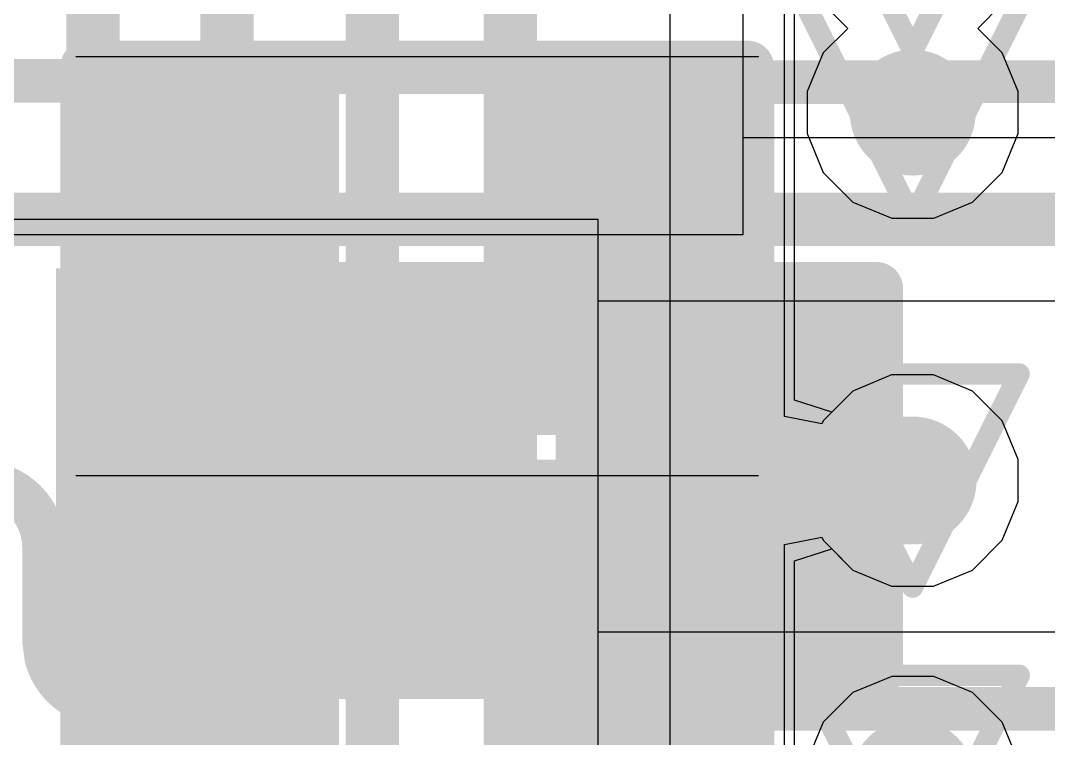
# Model space of a CAD drawing. Header units: inches. Extents: x -6 to 283, y -12 to 154.
# Drawn here: x 16.113 to 18.563, y 4.657 to 6.367 of the extents above; entities that cross this region are included whole.
import ezdxf

# ---------------------------------------------------------------- set-up
doc = ezdxf.new("R2010")
doc.units = ezdxf.units.IN
for name, color, linetype in [('Bottom Layer', 5, 'Continuous'), ('Bottom Overlay', 54, 'Continuous'), ('Bottom Paste', 16, 'Continuous'), ('Bottom Solder', 6, 'Continuous'), ('Drill Drawing', 1, 'Continuous'), ('GND-1', 16, 'Continuous'), ('GND-2', 90, 'Continuous'), ('GND-3', 216, 'Continuous'), ('GND-4', 54, 'Continuous'), ('PWR-1', 156, 'Continuous'), ('PWR-2', 130, 'Continuous'), ('Signal L1', 76, 'Continuous'), ('Signal L2', 6, 'Continuous'), ('Top Layer', 1, 'Continuous'), ('Top Overlay', 2, 'Continuous'), ('Top Paste', 8, 'Continuous'), ('Top Solder', 216, 'Continuous'), ('Via Holes', 16, 'Continuous')]:
    doc.layers.add(name, color=color, linetype=linetype)

# ---------------------------------------------------------------- blocks, each defined once
blk = doc.blocks.new('R___0402_67')
at = {"layer": 'Top Layer'}
for points in [[(-0.6985, -0.3175), (-0.6985, 0.3175), (-0.2413, 0.3175), (-0.2413, -0.3175)], [(0.2413, -0.3175), (0.2413, 0.3175), (0.6985, 0.3175), (0.6985, -0.3175)]]:
    blk.add_hatch(color=1, dxfattribs=at).paths.add_polyline_path(points)
at = {"layer": 'Top Paste'}
for points in [[(-0.6985, -0.3175), (-0.6985, 0.3175), (-0.2413, 0.3175), (-0.2413, -0.3175)], [(0.2413, -0.3175), (0.2413, 0.3175), (0.6985, 0.3175), (0.6985, -0.3175)]]:
    blk.add_hatch(color=8, dxfattribs=at).paths.add_polyline_path(points)
at = {"layer": 'Top Solder'}
for points in [[(-0.7535, -0.3725), (-0.7535, 0.3725), (-0.1863, 0.3725), (-0.1863, -0.3725)], [(0.1863, -0.3725), (0.1863, 0.3725), (0.7535, 0.3725), (0.7535, -0.3725)]]:
    blk.add_hatch(color=216, dxfattribs=at).paths.add_polyline_path(points)
at = {"layer": 'Top Overlay'}
for points in [[(-0.7874, 0.4064, 0.127, 0.127, 0), (-0.7874, -0.4064, 0.127, 0.127, 0)], [(0.7874, 0.4064, 0.127, 0.127, 0), (-0.7874, 0.4064, 0.127, 0.127, 0)], [(0.7874, 0.4064, 0.127, 0.127, 0), (0.7874, -0.4064, 0.127, 0.127, 0)], [(0.7874, -0.4064, 0.127, 0.127, 0), (-0.7874, -0.4064, 0.127, 0.127, 0)], [(0.8128, -0.4318, 0.00323, 0.00323, 0), (-0.8128, -0.4318, 0.00323, 0.00323, 0)]]:
    blk.add_lwpolyline(points, format="xyseb", dxfattribs=at)
for points in [[(-0.8191, 0.4064, 0.0635, 0.0635, 1), (-0.7556, 0.4064, 0.0635, 0.0635, 1)], [(-0.8191, 0.4064, 0.0635, 0.0635, 1), (-0.7556, 0.4064, 0.0635, 0.0635, 1)], [(0.7557, 0.4064, 0.0635, 0.0635, 1), (0.8192, 0.4064, 0.0635, 0.0635, 1)], [(0.7557, 0.4064, 0.0635, 0.0635, 1), (0.8192, 0.4064, 0.0635, 0.0635, 1)], [(-0.8191, -0.4064, 0.0635, 0.0635, 1), (-0.7556, -0.4064, 0.0635, 0.0635, 1)], [(-0.8191, -0.4064, 0.0635, 0.0635, 1), (-0.7556, -0.4064, 0.0635, 0.0635, 1)], [(0.7557, -0.4064, 0.0635, 0.0635, 1), (0.8192, -0.4064, 0.0635, 0.0635, 1)], [(0.7557, -0.4064, 0.0635, 0.0635, 1), (0.8192, -0.4064, 0.0635, 0.0635, 1)], [(-0.8136, -0.4318, 0.00161, 0.00161, 1), (-0.812, -0.4318, 0.00161, 0.00161, 1)], [(0.812, -0.4318, 0.00161, 0.00161, 1), (0.8136, -0.4318, 0.00161, 0.00161, 1)]]:
    blk.add_lwpolyline(points, format="xyseb", close=True, dxfattribs=at)
blk = doc.blocks.new('R___0402_91')
at = {"layer": 'Top Layer'}
for points in [[(-0.6985, -0.3175), (-0.6985, 0.3175), (-0.2413, 0.3175), (-0.2413, -0.3175)], [(0.2413, -0.3175), (0.2413, 0.3175), (0.6985, 0.3175), (0.6985, -0.3175)]]:
    blk.add_hatch(color=1, dxfattribs=at).paths.add_polyline_path(points)
at = {"layer": 'Top Paste'}
for points in [[(-0.6985, -0.3175), (-0.6985, 0.3175), (-0.2413, 0.3175), (-0.2413, -0.3175)], [(0.2413, -0.3175), (0.2413, 0.3175), (0.6985, 0.3175), (0.6985, -0.3175)]]:
    blk.add_hatch(color=8, dxfattribs=at).paths.add_polyline_path(points)
at = {"layer": 'Top Solder'}
for points in [[(-0.7535, -0.3725), (-0.7535, 0.3725), (-0.1863, 0.3725), (-0.1863, -0.3725)], [(0.1863, -0.3725), (0.1863, 0.3725), (0.7535, 0.3725), (0.7535, -0.3725)]]:
    blk.add_hatch(color=216, dxfattribs=at).paths.add_polyline_path(points)
at = {"layer": 'Top Overlay'}
for points in [[(-0.7874, 0.4064, 0.127, 0.127, 0), (-0.7874, -0.4064, 0.127, 0.127, 0)], [(0.7874, 0.4064, 0.127, 0.127, 0), (-0.7874, 0.4064, 0.127, 0.127, 0)], [(0.7874, 0.4064, 0.127, 0.127, 0), (0.7874, -0.4064, 0.127, 0.127, 0)], [(0.7874, -0.4064, 0.127, 0.127, 0), (-0.7874, -0.4064, 0.127, 0.127, 0)], [(0.8128, -0.4318, 0.00323, 0.00323, 0), (-0.8128, -0.4318, 0.00323, 0.00323, 0)]]:
    blk.add_lwpolyline(points, format="xyseb", dxfattribs=at)
for points in [[(-0.8191, 0.4064, 0.0635, 0.0635, 1), (-0.7556, 0.4064, 0.0635, 0.0635, 1)], [(-0.8191, 0.4064, 0.0635, 0.0635, 1), (-0.7556, 0.4064, 0.0635, 0.0635, 1)], [(0.7556, 0.4064, 0.0635, 0.0635, 1), (0.8191, 0.4064, 0.0635, 0.0635, 1)], [(0.7556, 0.4064, 0.0635, 0.0635, 1), (0.8191, 0.4064, 0.0635, 0.0635, 1)], [(-0.8191, -0.4064, 0.0635, 0.0635, 1), (-0.7556, -0.4064, 0.0635, 0.0635, 1)], [(-0.8191, -0.4064, 0.0635, 0.0635, 1), (-0.7556, -0.4064, 0.0635, 0.0635, 1)], [(0.7556, -0.4064, 0.0635, 0.0635, 1), (0.8191, -0.4064, 0.0635, 0.0635, 1)], [(0.7556, -0.4064, 0.0635, 0.0635, 1), (0.8191, -0.4064, 0.0635, 0.0635, 1)], [(-0.8136, -0.4318, 0.00161, 0.00161, 1), (-0.812, -0.4318, 0.00161, 0.00161, 1)], [(0.812, -0.4318, 0.00161, 0.00161, 1), (0.8136, -0.4318, 0.00161, 0.00161, 1)]]:
    blk.add_lwpolyline(points, format="xyseb", close=True, dxfattribs=at)
blk = doc.blocks.new('DFN1006_2L__B_202')
at = {"layer": 'Bottom Layer'}
for points in [[(-0.7, 0.33), (-0.15, 0.33), (-0.15, -0.33), (-0.7, -0.33)], [(0.15, 0.33), (0.7, 0.33), (0.7, -0.33), (0.15, -0.33)]]:
    blk.add_hatch(color=5, dxfattribs=at).paths.add_polyline_path(points)
at = {"layer": 'Bottom Overlay'}
blk.add_hatch(color=54, dxfattribs=at).paths.add_polyline_path([(-1.143, -0.5101), (-0.8128, -0.5101), (-0.8128, 0.5059), (-1.143, 0.5059)])
at = {"layer": 'Bottom Paste'}
for points in [[(-0.7, 0.33), (-0.15, 0.33), (-0.15, -0.33), (-0.7, -0.33)], [(0.15, 0.33), (0.7, 0.33), (0.7, -0.33), (0.15, -0.33)]]:
    blk.add_hatch(color=16, dxfattribs=at).paths.add_polyline_path(points)
at = {"layer": 'Bottom Solder'}
for points in [[(-0.8016, 0.4316), (-0.0484, 0.4316), (-0.0484, -0.4316), (-0.8016, -0.4316)], [(0.0484, 0.4316), (0.8016, 0.4316), (0.8016, -0.4316), (0.0484, -0.4316)]]:
    blk.add_hatch(color=6, dxfattribs=at).paths.add_polyline_path(points)
at = {"layer": 'Bottom Overlay'}
for points in [[(-0.8128, 0.4572, 0.127, 0.127, 0), (-0.8128, -0.4572, 0.127, 0.127, 0)], [(-0.8128, 0.4572, 0.127, 0.127, 0), (0.8128, 0.4572, 0.127, 0.127, 0)], [(0.8128, -0.4572, 0.127, 0.127, 0), (0.8128, 0.4572, 0.127, 0.127, 0)], [(-0.8128, -0.4572, 0.127, 0.127, 0), (0.8128, -0.4572, 0.127, 0.127, 0)]]:
    blk.add_lwpolyline(points, format="xyseb", dxfattribs=at)
for points in [[(-0.8446, 0.4572, 0.0635, 0.0635, 1), (-0.781, 0.4572, 0.0635, 0.0635, 1)], [(-0.8446, 0.4572, 0.0635, 0.0635, 1), (-0.781, 0.4572, 0.0635, 0.0635, 1)], [(0.781, 0.4572, 0.0635, 0.0635, 1), (0.8445, 0.4572, 0.0635, 0.0635, 1)], [(0.781, 0.4572, 0.0635, 0.0635, 1), (0.8445, 0.4572, 0.0635, 0.0635, 1)], [(-0.8445, -0.4572, 0.0635, 0.0635, 1), (-0.781, -0.4572, 0.0635, 0.0635, 1)], [(-0.8445, -0.4572, 0.0635, 0.0635, 1), (-0.781, -0.4572, 0.0635, 0.0635, 1)], [(0.781, -0.4572, 0.0635, 0.0635, 1), (0.8445, -0.4572, 0.0635, 0.0635, 1)], [(0.781, -0.4572, 0.0635, 0.0635, 1), (0.8445, -0.4572, 0.0635, 0.0635, 1)]]:
    blk.add_lwpolyline(points, format="xyseb", close=True, dxfattribs=at)

msp = doc.modelspace()

# ---------------------------------------------------------------- hatches: boundary and pattern name
at = {"layer": 'Bottom Layer'}
h = msp.add_hatch(color=5, dxfattribs=at)
edge = h.paths.add_edge_path()
edge.add_arc((18.2394, 5.2712), 0.15, 0, 360)
at = {"layer": 'GND-1'}
h = msp.add_hatch(color=16, dxfattribs=at)
edge = h.paths.add_edge_path()
edge.add_arc((18.2396, 6.1479), 0.15, 0, 360)
h = msp.add_hatch(color=16, dxfattribs=at)
edge = h.paths.add_edge_path()
edge.add_arc((18.2394, 5.2712), 0.15, 0, 360)
h = msp.add_hatch(color=16, dxfattribs=at)
edge = h.paths.add_edge_path()
edge.add_arc((18.2396, 4.5529), 0.15, 0, 360)
at = {"layer": 'GND-2'}
h = msp.add_hatch(color=90, dxfattribs=at)
edge = h.paths.add_edge_path()
edge.add_arc((18.2394, 5.2712), 0.15, 0, 360)
at = {"layer": 'GND-3'}
h = msp.add_hatch(color=216, dxfattribs=at)
edge = h.paths.add_edge_path()
edge.add_arc((18.2394, 5.2712), 0.15, 0, 360)
at = {"layer": 'GND-4'}
h = msp.add_hatch(color=54, dxfattribs=at)
edge = h.paths.add_edge_path()
edge.add_arc((18.2394, 5.2712), 0.15, 0, 360)
at = {"layer": 'PWR-1'}
h = msp.add_hatch(color=156, dxfattribs=at)
edge = h.paths.add_edge_path()
edge.add_arc((18.2394, 5.2712), 0.15, 0, 360)
at = {"layer": 'PWR-2'}
h = msp.add_hatch(color=130, dxfattribs=at)
edge = h.paths.add_edge_path()
edge.add_arc((18.2394, 5.2712), 0.15, 0, 360)
at = {"layer": 'Signal L1'}
h = msp.add_hatch(color=76, dxfattribs=at)
edge = h.paths.add_edge_path()
edge.add_arc((18.2396, 6.1479), 0.15, 0, 360)
h = msp.add_hatch(color=76, dxfattribs=at)
edge = h.paths.add_edge_path()
edge.add_arc((18.2394, 5.2712), 0.15, 0, 360)
h = msp.add_hatch(color=76, dxfattribs=at)
edge = h.paths.add_edge_path()
edge.add_arc((18.2396, 4.5529), 0.15, 0, 360)
at = {"layer": 'Signal L2'}
h = msp.add_hatch(color=6, dxfattribs=at)
edge = h.paths.add_edge_path()
edge.add_arc((18.2394, 5.2712), 0.15, 0, 360)
at = {"layer": 'Top Layer'}
h = msp.add_hatch(color=1, dxfattribs=at)
edge = h.paths.add_edge_path()
edge.add_arc((18.2396, 6.1479), 0.15, 0, 360)
h = msp.add_hatch(color=1, dxfattribs=at)
edge = h.paths.add_edge_path()
edge.add_arc((18.2394, 5.2712), 0.15, 0, 360)
h = msp.add_hatch(color=1, dxfattribs=at)
edge = h.paths.add_edge_path()
edge.add_arc((18.2396, 4.5529), 0.15, 0, 360)
at = {"layer": 'Via Holes'}
h = msp.add_hatch(color=7, dxfattribs=at)
edge = h.paths.add_edge_path()
edge.add_arc((18.2396, 6.1479), 0.075, 0, 360)
h = msp.add_hatch(color=7, dxfattribs=at)
edge = h.paths.add_edge_path()
edge.add_arc((18.2394, 5.2712), 0.075, 0, 360)

# ---------------------------------------------------------------- linework, layer by layer
at = {"layer": 'Bottom Layer'}
for p, q in [((17.8353, 5.8576), (17.8353, 8.3512)), ((17.8353, 6.0878), (17.8353, 6.4912)), ((18.7512, 6.0878), (17.8353, 6.0878)), ((17.49, 5.8935), (14.3749, 5.8935)), ((17.49, 1.3183), (17.49, 5.8935)), ((14.4101, 5.8576), (17.8353, 5.8576)), ((17.49, 4.9098), (17.49, 5.6993)), ((17.49, 5.6993), (18.7512, 5.6993)), ((19.1935, 4.9098), (17.49, 4.9098))]:
    msp.add_line(p, q, dxfattribs=at)
for points in [[(15.6869, 5.8935, 0.127, 0.127, 0), (18.9128, 5.8935, 0.127, 0.127, 0)], [(18.0081, 5.2712, 0.3048, 0.3048, 0), (18.2394, 5.2712, 0.3048, 0.3048, 0)], [(15.8618, 5.1129, 0.1041, 0.1041, -1), (16.1691, 5.1129, 0.1041, 0.1041, 0)], [(16.9154, 5.2162, 0.1041, 0.1041, 0), (16.9154, 5.2712, 0.1041, 0.1041, 0)], [(16.6924, 4.9932, 0.1041, 0.1041, 0), (16.9154, 5.2162, 0.1041, 0.1041, 0)], [(16.9154, 5.2162, 0.1041, 0.1041, 0), (17.1383, 4.9932, 0.1041, 0.1041, 0)], [(16.1691, 5.1129, 0.1041, 0.1041, 0), (16.1691, 4.8894, 0.1041, 0.1041, 0)], [(16.6047, 4.9139, 0.1041, 0.1041, 0), (16.684, 4.9932, 0.1041, 0.1041, 0)], [(16.684, 4.9932, 0.1041, 0.1041, 0), (16.6924, 4.9932, 0.1041, 0.1041, 0)], [(17.1383, 4.9932, 0.1041, 0.1041, 0), (17.1403, 4.9932, 0.1041, 0.1041, 0)], [(17.1403, 4.9932, 0.1041, 0.1041, 0), (17.4063, 4.7272, 0.1041, 0.1041, 0)], [(16.4265, 4.7357, 0.1041, 0.1041, 0), (16.6047, 4.9139, 0.1041, 0.1041, 0)], [(16.1691, 4.8894, 0.1041, 0.1041, 0), (16.1745, 4.8489, 0.1041, 0.1041, 0)], [(16.3228, 4.7357, 0.1041, 0.1041, -0.338183), (16.1745, 4.8489, 0.1041, 0.1041, 0)], [(16.3228, 4.7357, 0.1041, 0.1041, 0), (16.4265, 4.7357, 0.1041, 0.1041, 0)], [(17.4063, 4.7272, 0.1041, 0.1041, 0), (19.283, 4.7272, 0.1041, 0.1041, 0)]]:
    msp.add_lwpolyline(points, format="xyseb", dxfattribs=at)
for points in [[(17.9319, 5.2712, 0.1524, 0.1524, 1), (18.0843, 5.2712, 0.1524, 0.1524, 1)], [(18.1632, 5.2712, 0.1524, 0.1524, 1), (18.3156, 5.2712, 0.1524, 0.1524, 1)], [(16.8893, 5.2712, 0.0521, 0.0521, 1), (16.9414, 5.2712, 0.0521, 0.0521, 1)], [(16.8893, 5.2162, 0.0521, 0.0521, 1), (16.9414, 5.2162, 0.0521, 0.0521, 1)], [(16.8893, 5.2162, 0.0521, 0.0521, 1), (16.9414, 5.2162, 0.0521, 0.0521, 1)], [(16.8893, 5.2162, 0.0521, 0.0521, 1), (16.9414, 5.2162, 0.0521, 0.0521, 1)], [(16.1431, 5.1129, 0.0521, 0.0521, 1), (16.1952, 5.1129, 0.0521, 0.0521, 1)], [(16.1431, 5.1129, 0.0521, 0.0521, 1), (16.1952, 5.1129, 0.0521, 0.0521, 1)], [(16.658, 4.9932, 0.0521, 0.0521, 1), (16.7101, 4.9932, 0.0521, 0.0521, 1)], [(16.658, 4.9932, 0.0521, 0.0521, 1), (16.7101, 4.9932, 0.0521, 0.0521, 1)], [(16.6664, 4.9932, 0.0521, 0.0521, 1), (16.7185, 4.9932, 0.0521, 0.0521, 1)], [(16.6664, 4.9932, 0.0521, 0.0521, 1), (16.7185, 4.9932, 0.0521, 0.0521, 1)], [(17.1123, 4.9932, 0.0521, 0.0521, 1), (17.1643, 4.9932, 0.0521, 0.0521, 1)], [(17.1123, 4.9932, 0.0521, 0.0521, 1), (17.1643, 4.9932, 0.0521, 0.0521, 1)], [(17.1142, 4.9932, 0.0521, 0.0521, 1), (17.1663, 4.9932, 0.0521, 0.0521, 1)], [(17.1142, 4.9932, 0.0521, 0.0521, 1), (17.1663, 4.9932, 0.0521, 0.0521, 1)], [(16.5787, 4.9139, 0.0521, 0.0521, 1), (16.6308, 4.9139, 0.0521, 0.0521, 1)], [(16.5787, 4.9139, 0.0521, 0.0521, 1), (16.6308, 4.9139, 0.0521, 0.0521, 1)], [(16.1431, 4.8894, 0.0521, 0.0521, 1), (16.1952, 4.8894, 0.0521, 0.0521, 1)], [(16.1431, 4.8894, 0.0521, 0.0521, 1), (16.1952, 4.8894, 0.0521, 0.0521, 1)], [(16.1485, 4.8489, 0.0521, 0.0521, 1), (16.2006, 4.8489, 0.0521, 0.0521, 1)], [(16.1485, 4.8489, 0.0521, 0.0521, 1), (16.2006, 4.8489, 0.0521, 0.0521, 1)], [(16.2968, 4.7357, 0.0521, 0.0521, 1), (16.3488, 4.7357, 0.0521, 0.0521, 1)], [(16.2968, 4.7357, 0.0521, 0.0521, 1), (16.3488, 4.7357, 0.0521, 0.0521, 1)], [(16.4004, 4.7357, 0.0521, 0.0521, 1), (16.4525, 4.7357, 0.0521, 0.0521, 1)], [(16.4004, 4.7357, 0.0521, 0.0521, 1), (16.4525, 4.7357, 0.0521, 0.0521, 1)], [(17.3802, 4.7272, 0.0521, 0.0521, 1), (17.4323, 4.7272, 0.0521, 0.0521, 1)], [(17.3802, 4.7272, 0.0521, 0.0521, 1), (17.4323, 4.7272, 0.0521, 0.0521, 1)]]:
    msp.add_lwpolyline(points, format="xyseb", close=True, dxfattribs=at)
at = {"layer": 'Drill Drawing'}
for points in [[(17.9856, 6.8035, 0.0508, 0.0508, 0), (18.2396, 6.2955, 0.0508, 0.0508, 0)], [(18.2396, 6.2955, 0.0508, 0.0508, 0), (18.4936, 6.8035, 0.0508, 0.0508, 0)], [(17.9856, 6.4019, 0.0508, 0.0508, 0), (18.2396, 5.8939, 0.0508, 0.0508, 0)], [(18.2396, 5.8939, 0.0508, 0.0508, 0), (18.4936, 6.4019, 0.0508, 0.0508, 0)], [(17.9854, 5.5252, 0.0508, 0.0508, 0), (18.4934, 5.5252, 0.0508, 0.0508, 0)], [(17.9854, 5.5252, 0.0508, 0.0508, 0), (18.2394, 5.0172, 0.0508, 0.0508, 0)], [(18.2394, 5.0172, 0.0508, 0.0508, 0), (18.4934, 5.5252, 0.0508, 0.0508, 0)], [(17.9856, 4.8069, 0.0508, 0.0508, 0), (18.4936, 4.8069, 0.0508, 0.0508, 0)], [(17.9856, 4.8069, 0.0508, 0.0508, 0), (18.2396, 4.2989, 0.0508, 0.0508, 0)], [(18.2396, 4.2989, 0.0508, 0.0508, 0), (18.4936, 4.8069, 0.0508, 0.0508, 0)]]:
    msp.add_lwpolyline(points, format="xyseb", dxfattribs=at)
for points in [[(18.2269, 6.2955, 0.0254, 0.0254, 1), (18.2523, 6.2955, 0.0254, 0.0254, 1)], [(18.2269, 6.2955, 0.0254, 0.0254, 1), (18.2523, 6.2955, 0.0254, 0.0254, 1)], [(18.2269, 5.8939, 0.0254, 0.0254, 1), (18.2523, 5.8939, 0.0254, 0.0254, 1)], [(18.2269, 5.8939, 0.0254, 0.0254, 1), (18.2523, 5.8939, 0.0254, 0.0254, 1)], [(17.9727, 5.5252, 0.0254, 0.0254, 1), (17.9981, 5.5252, 0.0254, 0.0254, 1)], [(17.9727, 5.5252, 0.0254, 0.0254, 1), (17.9981, 5.5252, 0.0254, 0.0254, 1)], [(18.4807, 5.5252, 0.0254, 0.0254, 1), (18.5061, 5.5252, 0.0254, 0.0254, 1)], [(18.4807, 5.5252, 0.0254, 0.0254, 1), (18.5061, 5.5252, 0.0254, 0.0254, 1)], [(18.2267, 5.0172, 0.0254, 0.0254, 1), (18.2521, 5.0172, 0.0254, 0.0254, 1)], [(18.2267, 5.0172, 0.0254, 0.0254, 1), (18.2521, 5.0172, 0.0254, 0.0254, 1)], [(17.9729, 4.8069, 0.0254, 0.0254, 1), (17.9983, 4.8069, 0.0254, 0.0254, 1)], [(17.9729, 4.8069, 0.0254, 0.0254, 1), (17.9983, 4.8069, 0.0254, 0.0254, 1)], [(18.4809, 4.8069, 0.0254, 0.0254, 1), (18.5063, 4.8069, 0.0254, 0.0254, 1)], [(18.4809, 4.8069, 0.0254, 0.0254, 1), (18.5063, 4.8069, 0.0254, 0.0254, 1)]]:
    msp.add_lwpolyline(points, format="xyseb", close=True, dxfattribs=at)
at = {"layer": 'GND-1'}
for p, q in [((18.0263, 6.407), (18.0846, 6.3487)), ((18.3947, 6.3487), (18.4529, 6.407)), ((18.0846, 6.3487), (18.0263, 6.2904)), ((18.4529, 6.2904), (18.3947, 6.3487)), ((18.0263, 6.2904), (17.988, 6.1979)), ((18.4912, 6.1979), (18.4529, 6.2904)), ((17.988, 6.1979), (17.988, 6.0978)), ((18.4912, 6.0978), (18.4912, 6.1979)), ((17.988, 6.0978), (18.0263, 6.0054)), ((18.4529, 6.0054), (18.4912, 6.0978)), ((18.0263, 6.0054), (18.0971, 5.9346)), ((18.3822, 5.9346), (18.4529, 6.0054)), ((18.0971, 5.9346), (18.1896, 5.8963)), ((18.2897, 5.8963), (18.3822, 5.9346)), ((18.1896, 5.8963), (18.2897, 5.8963)), ((18.1896, 4.8045), (18.0971, 4.7662)), ((18.2897, 4.8045), (18.1896, 4.8045)), ((18.3822, 4.7662), (18.2897, 4.8045)), ((18.0971, 4.7662), (18.0263, 4.6954)), ((18.4529, 4.6954), (18.3822, 4.7662)), ((18.0263, 4.6954), (17.988, 4.6029)), ((18.4912, 4.6029), (18.4529, 4.6954))]:
    msp.add_line(p, q, dxfattribs=at)
at = {"layer": 'PWR-1'}
for p, q in [((17.6603, 20.1009), (17.6603, -1.8304)), ((17.9576, 5.4629), (17.9576, 20.1009)), ((18.1893, 5.5228), (18.0969, 5.4845)), ((18.2894, 5.5228), (18.1893, 5.5228)), ((18.3819, 5.4845), (18.2894, 5.5228)), ((18.0969, 5.4845), (18.0465, 5.4341)), ((18.4527, 5.4137), (18.3819, 5.4845)), ((18.0465, 5.4341), (17.9576, 5.4629)), ((18.491, 5.3212), (18.4527, 5.4137)), ((18.491, 5.2211), (18.491, 5.3212)), ((18.4527, 5.1287), (18.491, 5.2211)), ((18.3819, 5.0579), (18.4527, 5.1287)), ((17.9576, 5.0794), (18.0465, 5.1083)), ((18.0465, 5.1083), (18.0969, 5.0579)), ((17.9576, 3.8991), (17.9576, 5.0794)), ((18.0969, 5.0579), (18.1893, 5.0196)), ((18.2894, 5.0196), (18.3819, 5.0579)), ((18.1893, 5.0196), (18.2894, 5.0196))]:
    msp.add_line(p, q, dxfattribs=at)
at = {"layer": 'PWR-2'}
for p, q in [((17.6603, 20.1009), (17.6603, -1.7575)), ((17.934, 5.4236), (17.934, 20.1009)), ((18.1893, 5.5228), (18.0969, 5.4845)), ((18.2894, 5.5228), (18.1893, 5.5228)), ((18.3819, 5.4845), (18.2894, 5.5228)), ((18.0969, 5.4845), (18.0261, 5.4137)), ((18.4527, 5.4137), (18.3819, 5.4845)), ((18.0229, 5.4059), (17.934, 5.4236)), ((18.0261, 5.4137), (18.0229, 5.4059)), ((18.491, 5.3212), (18.4527, 5.4137)), ((18.491, 5.2211), (18.491, 5.3212)), ((18.4527, 5.1287), (18.491, 5.2211)), ((17.934, 5.1187), (18.0229, 5.1364)), ((18.0229, 5.1364), (18.0261, 5.1287)), ((18.0261, 5.1287), (18.0969, 5.0579)), ((18.3819, 5.0579), (18.4527, 5.1287)), ((17.934, 3.8598), (17.934, 5.1187)), ((18.0969, 5.0579), (18.1893, 5.0196)), ((18.2894, 5.0196), (18.3819, 5.0579)), ((18.1893, 5.0196), (18.2894, 5.0196))]:
    msp.add_line(p, q, dxfattribs=at)
at = {"layer": 'Signal L1'}
for points in [[(16.2856, 6.3061, 0.1041, 0.1041, -0.414214), (16.8898, 6.9103, 0.1041, 0.1041, 0)], [(16.2856, -1.8802, 0.1041, 0.1041, 0), (16.2856, 6.3061, 0.1041, 0.1041, 0)], [(18.2396, 6.1479, 0.1016, 0.1016, -0.414214), (18.3134, 6.2217, 0.1016, 0.1016, 0)], [(18.3134, 6.2217, 0.1016, 0.1016, 0), (18.7535, 6.2217, 0.1016, 0.1016, 0)]]:
    msp.add_lwpolyline(points, format="xyseb", dxfattribs=at)
for points in [[(16.2595, 6.3061, 0.0521, 0.0521, 1), (16.3116, 6.3061, 0.0521, 0.0521, 1)], [(16.2595, 6.3061, 0.0521, 0.0521, 1), (16.3116, 6.3061, 0.0521, 0.0521, 1)], [(18.288, 6.2217, 0.0508, 0.0508, 1), (18.3388, 6.2217, 0.0508, 0.0508, 1)], [(18.288, 6.2217, 0.0508, 0.0508, 1), (18.3388, 6.2217, 0.0508, 0.0508, 1)], [(18.2142, 6.1479, 0.0508, 0.0508, 1), (18.265, 6.1479, 0.0508, 0.0508, 1)]]:
    msp.add_lwpolyline(points, format="xyseb", close=True, dxfattribs=at)
at = {"layer": 'Signal L2'}
for points in [[(16.2856, -6.5486, 0.127, 0.127, 0), (16.2856, 17.308, 0.127, 0.127, 0)], [(16.605, -4.178, 0.127, 0.127, 0), (16.605, 17.2157, 0.127, 0.127, 0)], [(16.9519, -6.136, 0.127, 0.127, 0), (16.9519, 17.1316, 0.127, 0.127, 0)], [(17.2805, -5.4354, 0.127, 0.127, 0), (17.2805, 16.3112, 0.127, 0.127, 0)]]:
    msp.add_lwpolyline(points, format="xyseb", dxfattribs=at)
at = {"layer": 'Top Layer'}
for points in [[(15.9804, 6.2234, 0.1041, 0.1041, 0), (16.2954, 6.2234, 0.1041, 0.1041, 0)], [(16.2954, 6.2234, 0.1041, 0.1041, 0), (16.4026, 6.1161, 0.1041, 0.1041, 0)], [(17.7145, 6.115, 0.1041, 0.1041, 0), (17.8199, 6.2204, 0.1041, 0.1041, 0)], [(17.8199, 6.2204, 0.1041, 0.1041, 0), (18.2396, 6.2204, 0.1041, 0.1041, 0)], [(18.2396, 6.1479, 0.1041, 0.1041, 0), (18.2396, 6.2204, 0.1041, 0.1041, 0)], [(16.4026, 6.1161, 0.1041, 0.1041, 0), (16.4121, 6.1161, 0.1041, 0.1041, 0)], [(16.4121, 6.1161, 0.1041, 0.1041, 0), (16.5887, 5.9394, 0.1041, 0.1041, 0)], [(17.5284, 5.9384, 0.1041, 0.1041, 0), (17.7049, 6.115, 0.1041, 0.1041, 0)], [(17.7049, 6.115, 0.1041, 0.1041, 0), (17.7145, 6.115, 0.1041, 0.1041, 0)], [(16.5887, 5.85, 0.1041, 0.1041, 0), (16.5887, 5.9394, 0.1041, 0.1041, 0)], [(17.5284, 5.8495, 0.1041, 0.1041, 0), (17.5284, 5.9384, 0.1041, 0.1041, 0)], [(16.5886, 4.7618, 0.1041, 0.1041, 0), (16.5886, 4.8512, 0.1041, 0.1041, 0)], [(17.5284, 4.7623, 0.1041, 0.1041, 0), (17.5284, 4.8512, 0.1041, 0.1041, 0)], [(16.4119, 4.5851, 0.1041, 0.1041, 0), (16.5886, 4.7618, 0.1041, 0.1041, 0)], [(17.5284, 4.7623, 0.1041, 0.1041, 0), (17.7049, 4.5858, 0.1041, 0.1041, 0)]]:
    msp.add_lwpolyline(points, format="xyseb", dxfattribs=at)
for points in [[(16.2694, 6.2234, 0.0521, 0.0521, 1), (16.3214, 6.2234, 0.0521, 0.0521, 1)], [(16.2694, 6.2234, 0.0521, 0.0521, 1), (16.3214, 6.2234, 0.0521, 0.0521, 1)], [(17.7939, 6.2204, 0.0521, 0.0521, 1), (17.8459, 6.2204, 0.0521, 0.0521, 1)], [(17.7939, 6.2204, 0.0521, 0.0521, 1), (17.8459, 6.2204, 0.0521, 0.0521, 1)], [(18.2136, 6.2204, 0.0521, 0.0521, 1), (18.2657, 6.2204, 0.0521, 0.0521, 1)], [(18.2136, 6.2204, 0.0521, 0.0521, 1), (18.2657, 6.2204, 0.0521, 0.0521, 1)], [(18.2136, 6.1479, 0.0521, 0.0521, 1), (18.2657, 6.1479, 0.0521, 0.0521, 1)], [(16.3766, 6.1161, 0.0521, 0.0521, 1), (16.4287, 6.1161, 0.0521, 0.0521, 1)], [(16.3766, 6.1161, 0.0521, 0.0521, 1), (16.4287, 6.1161, 0.0521, 0.0521, 1)], [(16.386, 6.1161, 0.0521, 0.0521, 1), (16.4381, 6.1161, 0.0521, 0.0521, 1)], [(16.386, 6.1161, 0.0521, 0.0521, 1), (16.4381, 6.1161, 0.0521, 0.0521, 1)], [(17.6789, 6.115, 0.0521, 0.0521, 1), (17.731, 6.115, 0.0521, 0.0521, 1)], [(17.6789, 6.115, 0.0521, 0.0521, 1), (17.731, 6.115, 0.0521, 0.0521, 1)], [(17.6884, 6.115, 0.0521, 0.0521, 1), (17.7405, 6.115, 0.0521, 0.0521, 1)], [(17.6884, 6.115, 0.0521, 0.0521, 1), (17.7405, 6.115, 0.0521, 0.0521, 1)], [(16.5627, 5.9394, 0.0521, 0.0521, 1), (16.6148, 5.9394, 0.0521, 0.0521, 1)], [(16.5627, 5.9394, 0.0521, 0.0521, 1), (16.6148, 5.9394, 0.0521, 0.0521, 1)], [(17.5024, 5.9384, 0.0521, 0.0521, 1), (17.5544, 5.9384, 0.0521, 0.0521, 1)], [(17.5024, 5.9384, 0.0521, 0.0521, 1), (17.5544, 5.9384, 0.0521, 0.0521, 1)], [(16.5627, 5.85, 0.0521, 0.0521, 1), (16.6148, 5.85, 0.0521, 0.0521, 1)], [(17.5024, 5.8495, 0.0521, 0.0521, 1), (17.5544, 5.8495, 0.0521, 0.0521, 1)], [(16.5626, 4.8512, 0.0521, 0.0521, 1), (16.6146, 4.8512, 0.0521, 0.0521, 1)], [(17.5024, 4.8512, 0.0521, 0.0521, 1), (17.5545, 4.8512, 0.0521, 0.0521, 1)], [(16.5626, 4.7618, 0.0521, 0.0521, 1), (16.6146, 4.7618, 0.0521, 0.0521, 1)], [(16.5626, 4.7618, 0.0521, 0.0521, 1), (16.6146, 4.7618, 0.0521, 0.0521, 1)], [(17.5024, 4.7623, 0.0521, 0.0521, 1), (17.5545, 4.7623, 0.0521, 0.0521, 1)], [(17.5024, 4.7623, 0.0521, 0.0521, 1), (17.5545, 4.7623, 0.0521, 0.0521, 1)]]:
    msp.add_lwpolyline(points, format="xyseb", close=True, dxfattribs=at)

# ---------------------------------------------------------------- block references
at = {"rotation": 180}
for name, p in [('R___0402_67', (17.0585, 5.8495)), ('R___0402_91', (17.0585, 4.8512))]:
    msp.add_blockref(name, p, dxfattribs=at)
msp.add_blockref('DFN1006_2L__B_202', (17.3404, 5.2712))

doc.saveas('drawing.dxf')
